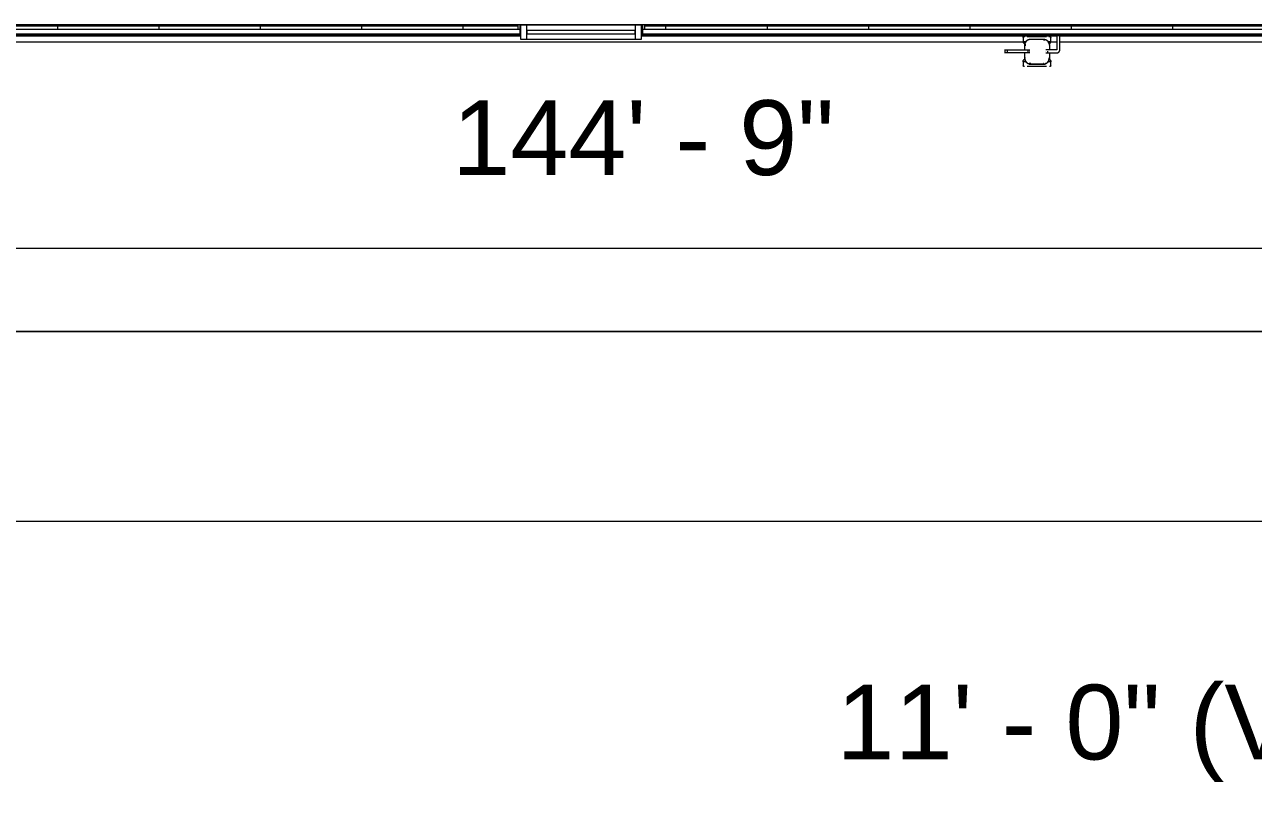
# Model space of a CAD drawing. Header units: inches. Extents: x 20008 to 27263, y -26025 to -19005.
# Drawn here: x 24917.5 to 25305.5, y -23043.9 to -22795.3 of the extents above; entities that cross this region are included whole.
import ezdxf

# ---------------------------------------------------------------- set-up
doc = ezdxf.new("R2010")
doc.units = ezdxf.units.IN
doc.header["$MEASUREMENT"] = 0
for name, color, linetype, lineweight in [('A-ANNO-DIMS', 211, 'Continuous', 9), ('A-ANNO-DIMS-256', 211, 'Continuous', 9), ('A-GLAZ-CURT', 52, 'Continuous', 9), ('A-GLAZ-CWMG', 51, 'Continuous', 9), ('A-WALL', 113, 'Continuous', 9), ('A-WALL-PATT', 111, 'Continuous', 25), ('C-TOPO', 7, 'Continuous', 9), ('Conc', 7, 'Continuous', 13), ('L-SITE-WALL', 31, 'Continuous', 9), ('P-SANR-FIXT', 6, 'Continuous', 9), ('S-BEAM', 12, 'Continuous', 9)]:
    doc.layers.add(name, color=color, linetype=linetype, lineweight=lineweight)
doc.styles.add('Arial_2', font='arial.ttf', dxfattribs={"height": 23.60479})
doc.dimstyles.new('Linear_-_3_32__Arial', dxfattribs={"dimscale": 12, "dimtxt": 24, "dimasz": 2.666667, "dimexe": 2, "dimexo": 1.333333, "dimgap": 1.333333, "dimtad": 1, "dimdec": 4, "dimrnd": 0.0625, "dimzin": 1, "dimdsep": 46, "dimlunit": 4, "dimtxsty": 'Arial_2', "dimblk1": 'OBLIQUE', "dimblk2": 'OBLIQUE', "dimsah": 1, "dimcen": 0.09, "dimdle": 2, "dimazin": 0, "dimtfac": 1, "dimtdec": 4, "dimtix": 1, "dimtmove": 1, "dimatfit": 3, "dimfxl": 1, "dimtvp": 1, "dimtfill": 1, "dimfrac": 2, "dimtolj": 1, "dimtzin": 0, "dimarcsym": 2})
doc.dimstyles.new('Linear_-_3_32__Arial_1', dxfattribs={"dimscale": 12, "dimtxt": 24, "dimasz": 2.666667, "dimexe": 2, "dimexo": 1.333333, "dimgap": 1.333333, "dimtad": 1, "dimdec": 4, "dimrnd": 0.0625, "dimzin": 1, "dimdsep": 46, "dimlunit": 4, "dimtxsty": 'Arial_2', "dimblk1": 'OBLIQUE', "dimblk2": 'OBLIQUE', "dimsah": 1, "dimcen": 0.09, "dimdle": 2, "dimazin": 0, "dimtfac": 1, "dimtdec": 4, "dimtix": 1, "dimtmove": 0, "dimatfit": 3, "dimfxl": 1, "dimtvp": 1, "dimtfill": 1, "dimfrac": 2, "dimtolj": 1, "dimtzin": 0, "dimarcsym": 2})
pattern_1 = [(0, (0, 0), (0, 32), []), (90, (0, 0), (-32, 2e-15), [])]

# ---------------------------------------------------------------- blocks, each defined once
blk = doc.blocks.new('Struct_Xcel_Sports Complex_rvt-1-Site Plan - Phase 1')
at = {"layer": 'L-SITE-WALL', "color": 7}
for p, q in [((25074.08, -22798.8), (24243.77, -22798.8)), ((25243.42, -22798.8), (25112.27, -22798.8)), ((25797.83, -22798.8), (25244.37, -22798.8))]:
    blk.add_line(p, q, dxfattribs=at)
blk = doc.blocks.new('Rectangular Mullion - Exterior 2_ x 4_5_-1142359-Site Plan - Phase 1')
at = {"layer": 'A-GLAZ-CWMG', "lineweight": 13}
for p, q in [((-2, 1.5), (0, 1.5)), ((-2, -3), (-2, 1.5)), ((0, 1.5), (0, -3)), ((0, -3), (-2, -3))]:
    blk.add_line(p, q, dxfattribs=at)
blk = doc.blocks.new('Rectangular Mullion - Exterior 2_ x 4_5_-1142353-Site Plan - Phase 1')
at = {"layer": 'A-GLAZ-CWMG', "lineweight": 13}
for p, q in [((0, 1.5), (-2, 1.5)), ((-2, 1.5), (-2, -3)), ((0, -3), (0, 1.5)), ((-2, -3), (0, -3))]:
    blk.add_line(p, q, dxfattribs=at)
blk = doc.blocks.new('Girt_C - 8_D-1405500-Site Plan - Phase 1')
at = {"layer": 'S-BEAM'}
blk.add_line((24248.39, -22795.3), (25976.39, -22795.3), dxfattribs=at)
blk = doc.blocks.new('System Panel - INSULATED LOW-E GLAZING _SEE ELEVATIONS FOR U-FACTOR_ SHGC_ _ LT_-827454-Site Plan - Phase 1')
at = {"layer": 'A-GLAZ-CURT'}
for p, q in [((17.09375, 1.25), (-17.09375, 1.25)), ((-17.09375, 1.25), (-17.09375, 0.25)), ((-17.09375, 0.25), (-17.09375, 1.25)), ((17.09375, 1.25), (-17.09375, 1.25)), ((-17.09375, 0.25), (17.09375, 0.25)), ((-17.09375, 0.25), (17.09375, 0.25)), ((17.09375, 0.25), (17.09375, 1.25)), ((17.09375, 1.25), (17.09375, 0.25))]:
    blk.add_line(p, q, dxfattribs=at)
blk = doc.blocks.new('Rectangular Mullion - Exterior 2_ x 4_5_-1060760-Site Plan - Phase 1')
at = {"layer": 'A-GLAZ-CWMG'}
for p, q in [((25834.02, -22795.43), (25799.83, -22795.43)), ((25834.02, -22799.93), (25799.83, -22799.93))]:
    blk.add_line(p, q, dxfattribs=at)
blk = doc.blocks.new('gas_meter-250_cfh_2214 - gas_meter-250_cfh_2214-1353211-Site Plan - Phase 1')
at = {"layer": 'P-SANR-FIXT'}
for p, q in [((-4.4, 4.34), (-4.4, 3.16)), ((-3.79, 4.61), (-4.13, 4.61)), ((3.06, 4.61), (-3.06, 4.61)), ((4.13, 4.61), (3.79, 4.61)), ((4.4, 3.16), (4.4, 4.34)), ((6.26, 5.12), (6.26, 0.61)), ((7.26, 0.61), (7.26, 5.12)), ((-2.99, 0.37), (-9.24, 0.37)), ((-4.4, 3.16), (-4.06, 3.16)), ((-4.06, 3.16), (-3.31, 3.16)), ((-3.96, 1.77), (-3.96, 0.36)), ((-3.96, 1.77), (-3.96, 0.36)), ((-3.75, 2.97), (-3.75, 2.59)), ((-3.75, 2.18), (-3.75, 1.77)), ((-3.68, 2.18), (-3.75, 2.18)), ((2.04, 3.77), (-1.96, 3.77)), ((2.04, 3.77), (-1.96, 3.77)), ((3.33, 3.16), (4.06, 3.16)), ((6.15, 0.5), (3.51, 0.5)), ((3.75, 2.62), (3.75, 2.97)), ((4.04, 0.48), (4.04, 1.77)), ((4.04, 0.48), (4.04, 1.77)), ((4.06, 3.16), (4.4, 3.16)), ((-9.94, 0), (-10.24, 0)), ((-9.24, 0), (-9.47, 0)), ((-9.24, -0.38), (-2.99, -0.38)), ((-4.4, -3.34), (-4.4, -4.57)), ((-4.06, -3.34), (-4.4, -3.34)), ((-3.31, -3.34), (-4.06, -3.34)), ((-3.96, -0.36), (-3.96, -1.98)), ((-3.96, -0.36), (-3.96, -1.98)), ((-3.75, -1.98), (-3.75, -2.1)), ((-3.75, -2.66), (-3.75, -3.07)), ((-3.75, -3.07), (-3.62, -3.07)), ((-3.62, -3.07), (-3.75, -3.07)), ((-2.65, 0), (-2.99, 0)), ((-2.47, -3.75), (-1.97, -3.75)), ((-2.24, 0), (-2.4, 0)), ((2.04, -3.75), (2.22, -3.75)), ((2.76, 0), (2.84, 0)), ((3.25, 0), (3.51, 0)), ((4.06, -3.34), (3.37, -3.34)), ((3.51, -0.5), (6.15, -0.5)), ((3.62, -3.07), (3.75, -3.07)), ((3.75, -3.07), (3.62, -3.07)), ((3.75, -2.59), (3.75, -2.44)), ((3.75, -3.07), (3.75, -2.85)), ((4.04, -1.98), (4.04, -0.47)), ((4.04, -1.98), (4.04, -0.47)), ((4.4, -3.34), (4.06, -3.34)), ((4.4, -4.57), (4.4, -3.34)), ((-4.28, -4.69), (-3.94, -4.69)), ((-3.06, -4.69), (3.06, -4.69)), ((-1.97, -3.98), (-2.49, -3.98)), ((-2.49, -3.98), (-1.97, -3.98)), ((2.03, -3.98), (-1.97, -3.98)), ((-1.96, -3.98), (2.04, -3.98)), ((-1.96, -3.98), (2.04, -3.98)), ((2.03, -3.98), (2.55, -3.98)), ((2.55, -3.98), (2.03, -3.98)), ((3.94, -4.69), (4.28, -4.69))]:
    blk.add_line(p, q, dxfattribs=at)
at = {"layer": 'P-SANR-FIXT', "flags": 128}
for points in [[(-4.4, 4.34), (-4.4, 4.35), (-4.4, 4.36), (-4.4, 4.37), (-4.4, 4.38), (-4.4, 4.39), (-4.39, 4.4), (-4.39, 4.41), (-4.39, 4.42), (-4.38, 4.43), (-4.38, 4.44), (-4.38, 4.45), (-4.37, 4.46), (-4.37, 4.47), (-4.36, 4.48), (-4.35, 4.49), (-4.35, 4.5), (-4.34, 4.51), (-4.33, 4.52), (-4.33, 4.52), (-4.32, 4.53), (-4.31, 4.54), (-4.3, 4.55), (-4.29, 4.55), (-4.29, 4.56), (-4.28, 4.57), (-4.27, 4.57), (-4.26, 4.58), (-4.25, 4.58), (-4.24, 4.59), (-4.23, 4.59), (-4.22, 4.59), (-4.21, 4.6), (-4.2, 4.6), (-4.19, 4.6), (-4.18, 4.6), (-4.17, 4.61), (-4.15, 4.61), (-4.14, 4.61), (-4.13, 4.61), (-4.13, 4.61)], [(4.13, 4.61), (4.14, 4.61), (4.15, 4.61), (4.16, 4.61), (4.17, 4.6), (4.18, 4.6), (4.19, 4.6), (4.21, 4.6), (4.22, 4.59), (4.23, 4.59), (4.24, 4.59), (4.25, 4.58), (4.26, 4.58), (4.27, 4.57), (4.27, 4.57), (4.28, 4.56), (4.29, 4.55), (4.3, 4.55), (4.31, 4.54), (4.32, 4.53), (4.33, 4.53), (4.33, 4.52), (4.34, 4.51), (4.35, 4.5), (4.35, 4.49), (4.36, 4.48), (4.36, 4.47), (4.37, 4.46), (4.37, 4.46), (4.38, 4.45), (4.38, 4.44), (4.39, 4.43), (4.39, 4.41), (4.39, 4.4), (4.4, 4.39), (4.4, 4.38), (4.4, 4.37), (4.4, 4.36), (4.4, 4.35), (4.4, 4.34), (4.4, 4.34)], [(-9.24, 0.37), (-9.28, 0.37), (-9.32, 0.37), (-9.36, 0.37), (-9.4, 0.37), (-9.43, 0.37), (-9.47, 0.37), (-9.51, 0.37), (-9.55, 0.37), (-9.59, 0.37), (-9.63, 0.37), (-9.66, 0.37), (-9.7, 0.37), (-9.73, 0.37), (-9.77, 0.37), (-9.8, 0.37), (-9.83, 0.37), (-9.86, 0.37), (-9.9, 0.37), (-9.92, 0.37), (-9.95, 0.37), (-9.98, 0.37), (-10.01, 0.37), (-10.03, 0.37), (-10.06, 0.37), (-10.08, 0.37), (-10.1, 0.37), (-10.12, 0.37), (-10.14, 0.37), (-10.15, 0.37), (-10.17, 0.37), (-10.18, 0.37), (-10.19, 0.37), (-10.2, 0.37), (-10.21, 0.37), (-10.22, 0.37), (-10.23, 0.37), (-10.23, 0.37), (-10.23, 0.37), (-10.24, 0.37)], [(-3.78, 2.33), (-3.82, 2.35), (-3.87, 2.38), (-3.91, 2.42), (-3.95, 2.45), (-4, 2.49), (-4.04, 2.52), (-4.07, 2.56), (-4.11, 2.6), (-4.15, 2.65), (-4.18, 2.69), (-4.21, 2.73), (-4.24, 2.78), (-4.27, 2.83), (-4.29, 2.87), (-4.32, 2.92), (-4.34, 2.97), (-4.36, 3.02), (-4.38, 3.08), (-4.39, 3.13), (-4.4, 3.16)], [(-1.96, 3.77), (-2.04, 3.77), (-2.12, 3.76), (-2.19, 3.76), (-2.27, 3.74), (-2.35, 3.73), (-2.43, 3.71), (-2.51, 3.69), (-2.58, 3.67), (-2.66, 3.64), (-2.73, 3.61), (-2.81, 3.58), (-2.88, 3.54), (-2.95, 3.51), (-3.02, 3.46), (-3.08, 3.42), (-3.15, 3.37), (-3.21, 3.33), (-3.27, 3.27), (-3.33, 3.22), (-3.39, 3.16), (-3.44, 3.11), (-3.5, 3.04), (-3.55, 2.98), (-3.59, 2.92), (-3.64, 2.85), (-3.68, 2.78), (-3.72, 2.71), (-3.76, 2.64), (-3.79, 2.57), (-3.82, 2.5), (-3.85, 2.42), (-3.87, 2.34), (-3.89, 2.27), (-3.91, 2.19), (-3.93, 2.11), (-3.94, 2.03), (-3.95, 1.95), (-3.95, 1.87), (-3.96, 1.79), (-3.96, 1.77)], [(-2.24, 0.37), (-2.24, 0.37), (-2.24, 0.37), (-2.24, 0.37), (-2.25, 0.37), (-2.25, 0.37), (-2.26, 0.37), (-2.27, 0.37), (-2.27, 0.37), (-2.28, 0.37), (-2.3, 0.37), (-2.31, 0.37), (-2.32, 0.37), (-2.34, 0.37), (-2.35, 0.37), (-2.37, 0.37), (-2.38, 0.37), (-2.4, 0.37), (-2.42, 0.37), (-2.44, 0.37), (-2.46, 0.37), (-2.49, 0.37), (-2.51, 0.37), (-2.53, 0.37), (-2.56, 0.37), (-2.58, 0.37), (-2.61, 0.37), (-2.63, 0.37), (-2.66, 0.37), (-2.69, 0.37), (-2.71, 0.37), (-2.74, 0.37), (-2.77, 0.37), (-2.8, 0.37), (-2.83, 0.37), (-2.86, 0.37), (-2.89, 0.37), (-2.92, 0.37), (-2.95, 0.37), (-2.98, 0.37), (-2.99, 0.37)], [(4.04, 1.77), (4.04, 1.85), (4.04, 1.93), (4.03, 2.01), (4.02, 2.09), (4, 2.17), (3.99, 2.25), (3.97, 2.32), (3.94, 2.4), (3.92, 2.48), (3.89, 2.55), (3.85, 2.62), (3.82, 2.69), (3.78, 2.76), (3.74, 2.83), (3.7, 2.9), (3.65, 2.96), (3.6, 3.03), (3.55, 3.09), (3.49, 3.15), (3.44, 3.21), (3.38, 3.26), (3.32, 3.31), (3.26, 3.36), (3.19, 3.41), (3.13, 3.45), (3.06, 3.5), (2.99, 3.53), (2.92, 3.57), (2.84, 3.6), (2.77, 3.63), (2.69, 3.66), (2.62, 3.69), (2.54, 3.71), (2.46, 3.73), (2.38, 3.74), (2.31, 3.75), (2.23, 3.76), (2.15, 3.77), (2.07, 3.77), (2.04, 3.77)], [(3.51, 0.5), (3.48, 0.5), (3.45, 0.5), (3.42, 0.5), (3.39, 0.5), (3.37, 0.5), (3.34, 0.5), (3.31, 0.5), (3.28, 0.5), (3.25, 0.5), (3.22, 0.5), (3.19, 0.5), (3.17, 0.5), (3.14, 0.5), (3.12, 0.5), (3.09, 0.5), (3.07, 0.5), (3.04, 0.5), (3.02, 0.5), (3, 0.5), (2.98, 0.5), (2.96, 0.5), (2.94, 0.5), (2.92, 0.5), (2.9, 0.5), (2.88, 0.5), (2.87, 0.5), (2.85, 0.5), (2.84, 0.5), (2.83, 0.5), (2.82, 0.5), (2.8, 0.5), (2.8, 0.5), (2.79, 0.5), (2.78, 0.5), (2.77, 0.5), (2.77, 0.5), (2.77, 0.5), (2.77, 0.5), (2.76, 0.5)], [(4.4, 3.16), (4.39, 3.1), (4.37, 3.05), (4.35, 3), (4.33, 2.95), (4.31, 2.9), (4.28, 2.85), (4.26, 2.8), (4.23, 2.76), (4.2, 2.71), (4.16, 2.67), (4.13, 2.63), (4.09, 2.58), (4.06, 2.55), (4.02, 2.51), (3.98, 2.47), (3.94, 2.44), (3.89, 2.4)], [(6.26, 0.61), (6.26, 0.61), (6.26, 0.6), (6.26, 0.6), (6.26, 0.59), (6.26, 0.59), (6.26, 0.58), (6.26, 0.58), (6.26, 0.58), (6.26, 0.57), (6.26, 0.57), (6.25, 0.56), (6.25, 0.56), (6.25, 0.56), (6.25, 0.55), (6.24, 0.55), (6.24, 0.54), (6.24, 0.54), (6.24, 0.54), (6.23, 0.53), (6.23, 0.53), (6.23, 0.53), (6.22, 0.53), (6.22, 0.52), (6.22, 0.52), (6.21, 0.52), (6.21, 0.52), (6.21, 0.51), (6.2, 0.51), (6.2, 0.51), (6.19, 0.51), (6.19, 0.51), (6.18, 0.5), (6.18, 0.5), (6.18, 0.5), (6.17, 0.5), (6.17, 0.5), (6.16, 0.5), (6.16, 0.5), (6.15, 0.5), (6.15, 0.5)], [(6.15, -0.5), (6.2, -0.5), (6.24, -0.5), (6.29, -0.49), (6.33, -0.49), (6.37, -0.48), (6.42, -0.47), (6.46, -0.46), (6.5, -0.44), (6.54, -0.43), (6.59, -0.41), (6.63, -0.39), (6.67, -0.37), (6.71, -0.35), (6.74, -0.33), (6.78, -0.31), (6.82, -0.28), (6.85, -0.25), (6.89, -0.22), (6.92, -0.19), (6.95, -0.16), (6.98, -0.13), (7.01, -0.1), (7.04, -0.06), (7.06, -0.03), (7.09, 0.01), (7.11, 0.05), (7.13, 0.09), (7.15, 0.13), (7.17, 0.17), (7.19, 0.21), (7.2, 0.25), (7.22, 0.29), (7.23, 0.34), (7.24, 0.38), (7.25, 0.42), (7.25, 0.47), (7.26, 0.51), (7.26, 0.55), (7.26, 0.6), (7.26, 0.61)], [(-10.24, -0.38), (-10.24, -0.38), (-10.23, -0.38), (-10.23, -0.38), (-10.22, -0.38), (-10.22, -0.38), (-10.21, -0.38), (-10.2, -0.38), (-10.19, -0.38), (-10.17, -0.38), (-10.16, -0.38), (-10.14, -0.38), (-10.12, -0.38), (-10.1, -0.38), (-10.08, -0.38), (-10.06, -0.38), (-10.04, -0.38), (-10.01, -0.38), (-9.99, -0.38), (-9.96, -0.38), (-9.93, -0.38), (-9.9, -0.38), (-9.87, -0.38), (-9.84, -0.38), (-9.81, -0.38), (-9.78, -0.38), (-9.74, -0.38), (-9.71, -0.38), (-9.67, -0.38), (-9.64, -0.38), (-9.6, -0.38), (-9.56, -0.38), (-9.52, -0.38), (-9.48, -0.38), (-9.45, -0.38), (-9.41, -0.38), (-9.37, -0.38), (-9.33, -0.38), (-9.29, -0.38), (-9.25, -0.38), (-9.24, -0.38)], [(-4.4, -3.34), (-4.4, -3.29), (-4.4, -3.25), (-4.39, -3.21), (-4.39, -3.16), (-4.38, -3.12), (-4.37, -3.08), (-4.36, -3.04), (-4.34, -2.99), (-4.33, -2.95), (-4.31, -2.91), (-4.29, -2.87), (-4.28, -2.83), (-4.25, -2.8), (-4.23, -2.76), (-4.21, -2.72), (-4.18, -2.69), (-4.15, -2.65), (-4.13, -2.62), (-4.1, -2.59), (-4.07, -2.56), (-4.03, -2.53), (-4, -2.5), (-3.97, -2.47), (-3.93, -2.44), (-3.89, -2.42), (-3.86, -2.4), (-3.82, -2.38), (-3.78, -2.36)], [(-3.96, -1.98), (-3.95, -2.06), (-3.95, -2.14), (-3.94, -2.22), (-3.93, -2.3), (-3.92, -2.38), (-3.9, -2.45), (-3.88, -2.53), (-3.85, -2.61), (-3.83, -2.68), (-3.8, -2.76), (-3.76, -2.83), (-3.73, -2.9), (-3.69, -2.97), (-3.65, -3.04), (-3.61, -3.11), (-3.56, -3.17), (-3.51, -3.24), (-3.46, -3.3), (-3.4, -3.36), (-3.35, -3.41), (-3.29, -3.47), (-3.23, -3.52), (-3.17, -3.57), (-3.1, -3.62), (-3.04, -3.66), (-2.97, -3.7), (-2.9, -3.74), (-2.83, -3.78), (-2.75, -3.81), (-2.68, -3.84), (-2.6, -3.87), (-2.53, -3.9), (-2.45, -3.92), (-2.37, -3.94), (-2.3, -3.95), (-2.22, -3.96), (-2.14, -3.97), (-2.06, -3.98), (-1.98, -3.98), (-1.96, -3.98)], [(-2.99, -0.38), (-2.96, -0.38), (-2.93, -0.38), (-2.9, -0.38), (-2.87, -0.38), (-2.84, -0.38), (-2.81, -0.38), (-2.78, -0.38), (-2.75, -0.38), (-2.72, -0.38), (-2.69, -0.38), (-2.67, -0.38), (-2.64, -0.38), (-2.61, -0.38), (-2.59, -0.38), (-2.56, -0.38), (-2.54, -0.38), (-2.51, -0.38), (-2.49, -0.38), (-2.47, -0.38), (-2.45, -0.38), (-2.43, -0.38), (-2.41, -0.38), (-2.39, -0.38), (-2.37, -0.38), (-2.35, -0.38), (-2.34, -0.38), (-2.32, -0.38), (-2.31, -0.38), (-2.3, -0.38), (-2.29, -0.38), (-2.28, -0.38), (-2.27, -0.38), (-2.26, -0.38), (-2.25, -0.38), (-2.25, -0.38), (-2.24, -0.38), (-2.24, -0.38), (-2.24, -0.38), (-2.24, -0.38)], [(-2.49, -3.98), (-2.52, -3.96), (-2.55, -3.94), (-2.58, -3.91), (-2.6, -3.89), (-2.63, -3.86), (-2.66, -3.84), (-2.68, -3.81), (-2.7, -3.78)], [(2.04, -3.98), (2.12, -3.98), (2.2, -3.97), (2.28, -3.97), (2.36, -3.95), (2.44, -3.94), (2.52, -3.92), (2.6, -3.9), (2.67, -3.88), (2.75, -3.85), (2.82, -3.82), (2.9, -3.79), (2.97, -3.75), (3.04, -3.72), (3.11, -3.67), (3.17, -3.63), (3.24, -3.58), (3.3, -3.53), (3.36, -3.48), (3.42, -3.43), (3.48, -3.37), (3.53, -3.31), (3.59, -3.25), (3.64, -3.19), (3.68, -3.13), (3.73, -3.06), (3.77, -2.99), (3.81, -2.92), (3.84, -2.85), (3.88, -2.78), (3.91, -2.7), (3.94, -2.63), (3.96, -2.55), (3.98, -2.48), (4, -2.4), (4.02, -2.32), (4.03, -2.24), (4.04, -2.16), (4.04, -2.08), (4.04, -2), (4.04, -1.98)], [(2.76, -3.78), (2.73, -3.81), (2.71, -3.84), (2.69, -3.86), (2.66, -3.89), (2.63, -3.91), (2.61, -3.94), (2.58, -3.96), (2.55, -3.98)], [(2.76, -0.5), (2.76, -0.5), (2.77, -0.5), (2.77, -0.5), (2.77, -0.5), (2.78, -0.5), (2.79, -0.5), (2.79, -0.5), (2.8, -0.5), (2.81, -0.5), (2.82, -0.5), (2.84, -0.5), (2.85, -0.5), (2.86, -0.5), (2.88, -0.5), (2.9, -0.5), (2.91, -0.5), (2.93, -0.5), (2.95, -0.5), (2.97, -0.5), (2.99, -0.5), (3.01, -0.5), (3.04, -0.5), (3.06, -0.5), (3.08, -0.5), (3.11, -0.5), (3.13, -0.5), (3.16, -0.5), (3.19, -0.5), (3.21, -0.5), (3.24, -0.5), (3.27, -0.5), (3.3, -0.5), (3.33, -0.5), (3.36, -0.5), (3.39, -0.5), (3.42, -0.5), (3.45, -0.5), (3.48, -0.5), (3.51, -0.5), (3.51, -0.5)], [(3.8, -2.37), (3.84, -2.39), (3.87, -2.41), (3.91, -2.43), (3.95, -2.46), (3.98, -2.48), (4.02, -2.51), (4.05, -2.54), (4.08, -2.57), (4.11, -2.6), (4.14, -2.63), (4.17, -2.67), (4.19, -2.7), (4.22, -2.74), (4.24, -2.78), (4.26, -2.81), (4.28, -2.85), (4.3, -2.89), (4.32, -2.93), (4.34, -2.97), (4.35, -3.01), (4.36, -3.06), (4.37, -3.1), (4.38, -3.14), (4.39, -3.18), (4.4, -3.23), (4.4, -3.27), (4.4, -3.32), (4.4, -3.34)], [(-4.28, -4.69), (-4.29, -4.69), (-4.29, -4.69), (-4.3, -4.69), (-4.3, -4.69), (-4.31, -4.69), (-4.31, -4.68), (-4.32, -4.68), (-4.32, -4.68), (-4.33, -4.68), (-4.33, -4.68), (-4.33, -4.68), (-4.34, -4.67), (-4.34, -4.67), (-4.35, -4.67), (-4.35, -4.67), (-4.35, -4.66), (-4.36, -4.66), (-4.36, -4.66), (-4.37, -4.66), (-4.37, -4.65), (-4.37, -4.65), (-4.37, -4.65), (-4.38, -4.64), (-4.38, -4.64), (-4.38, -4.63), (-4.39, -4.63), (-4.39, -4.63), (-4.39, -4.62), (-4.39, -4.62), (-4.39, -4.61), (-4.4, -4.61), (-4.4, -4.6), (-4.4, -4.6), (-4.4, -4.6), (-4.4, -4.59), (-4.4, -4.59), (-4.4, -4.58), (-4.4, -4.58), (-4.4, -4.57), (-4.4, -4.57)], [(4.4, -4.57), (4.4, -4.58), (4.4, -4.58), (4.4, -4.58), (4.4, -4.59), (4.4, -4.59), (4.4, -4.6), (4.4, -4.6), (4.4, -4.61), (4.39, -4.61), (4.39, -4.62), (4.39, -4.62), (4.39, -4.62), (4.39, -4.63), (4.38, -4.63), (4.38, -4.64), (4.38, -4.64), (4.38, -4.64), (4.37, -4.65), (4.37, -4.65), (4.37, -4.65), (4.36, -4.66), (4.36, -4.66), (4.36, -4.66), (4.35, -4.67), (4.35, -4.67), (4.34, -4.67), (4.34, -4.67), (4.34, -4.68), (4.33, -4.68), (4.33, -4.68), (4.32, -4.68), (4.32, -4.68), (4.31, -4.68), (4.31, -4.69), (4.3, -4.69), (4.3, -4.69), (4.29, -4.69), (4.29, -4.69), (4.29, -4.69), (4.28, -4.69)]]:
    blk.add_lwpolyline(points, dxfattribs=at)
at = {"layer": 'P-SANR-FIXT'}
for centre, radius, start, end in [((-1.96, 1.77), 2, 90, 180), ((-1.96, 1.77), 1.84, 165, 180), ((2.04, 1.77), 2, 360, 90), ((2.04, 1.77), 1.84, 75, 90), ((-1.96, -1.98), 2, 180, 270), ((-1.96, -1.98), 1.84, 255, 270), ((2.04, -1.98), 2, 270, 360), ((2.04, -1.98), 1.84, 345, 0)]:
    blk.add_arc(centre, radius, start, end, dxfattribs=at)
blk = doc.blocks.new('DIMBLOCK3-Site Plan - Phase 1')
at = {"layer": 'A-ANNO-DIMS-256', "transparency": 16777216}
for p, q in [((26050.52, -23224.07), (26050.52, -23160.65)), ((26182.52, -23260.07), (26182.52, -23160.65)), ((26050.52, -23184.65), (26206.52, -23184.65)), ((26050.52, -23184.65), (26050.52, -23224.07)), ((26182.52, -23184.65), (26182.52, -23260.07))]:
    blk.add_line(p, q, dxfattribs=at)
at = {"layer": 'A-ANNO-DIMS-256', "lineweight": 50, "transparency": 16777216}
for p, q in [((26050.52, -23184.65), (26066.52, -23168.65)), ((26182.52, -23184.65), (26198.52, -23168.65)), ((26050.52, -23184.65), (26034.52, -23200.65)), ((26182.52, -23184.65), (26166.52, -23200.65))]:
    blk.add_line(p, q, dxfattribs=at)
at = {"layer": 'A-ANNO-DIMS-256', "transparency": 16777216}
blk.add_ellipse((25697.79, -23184.65), major_axis=(418.72, 0), ratio=0.403456, start_param=0, end_param=1.570796, dxfattribs=at)
at = {"layer": 'A-ANNO-DIMS-256', "color": 0, "transparency": 16777216, "insert": (25173.85, -23003.55), "char_height": 23.6048, "width": 628.7262, "attachment_point": 1, "line_spacing_factor": 0.938532, "style": 'Arial_2', "bg_fill": 3, "box_fill_scale": 1.25, "bg_fill_color": 0, "bg_fill_transparency": 0}
blk.add_mtext('11\' - 0" (VAN ACCESSIBLE STALL)', dxfattribs=at)
blk = doc.blocks.new('_Oblique')
at = {"color": 0, "linetype": 'ByBlock', "lineweight": -2}
blk.add_line((-0.5, -0.5), (0.5, 0.5), dxfattribs=at)
blk = doc.blocks.new('DIMBLOCK76-Site Plan - Phase 1')
at = {"layer": 'A-ANNO-DIMS-256', "transparency": 16777216}
for p, q in [((25981.02, -22820.43), (25981.02, -22889.77)), ((25981.02, -22865.77), (25981.02, -22820.43)), ((24244.02, -22859.15), (24244.02, -22889.77)), ((24244.02, -22865.77), (24244.02, -22859.15)), ((24244.02, -22865.77), (25981.02, -22865.77))]:
    blk.add_line(p, q, dxfattribs=at)
at = {"layer": 'A-ANNO-DIMS-256', "lineweight": 50, "transparency": 16777216}
for p, q in [((24244.02, -22865.77), (24260.02, -22849.77)), ((25981.02, -22865.77), (25997.02, -22849.77)), ((24244.02, -22865.77), (24228.02, -22881.77)), ((25981.02, -22865.77), (25965.02, -22881.77))]:
    blk.add_line(p, q, dxfattribs=at)
at = {"layer": 'A-ANNO-DIMS-256', "color": 0, "transparency": 16777216, "insert": (25052.52, -22819.15), "char_height": 23.605, "width": 144, "attachment_point": 1, "line_spacing_factor": 0.938532, "style": 'Arial_2', "bg_fill": 3, "box_fill_scale": 1.25, "bg_fill_color": 0, "bg_fill_transparency": 0}
blk.add_mtext('144\' - 9"', dxfattribs=at)

msp = doc.modelspace()

# ---------------------------------------------------------------- hatches: boundary and pattern name
at = {"layer": 'A-WALL-PATT', "lineweight": 9}
h = msp.add_hatch(dxfattribs=at)
h.set_pattern_fill('FP_12', color=256, style=0, pattern_type=2)
h.set_pattern_definition(pattern_1)
h.paths.add_polyline_path([(24244.765225, -22796.80281), (25073.327725, -22796.80281), (25073.327725, -22795.80281), (24244.765225, -22795.80281)], flags=0)
h = msp.add_hatch(dxfattribs=at)
h.set_pattern_fill('FP_12', color=256, style=0, pattern_type=2)
h.set_pattern_definition(pattern_1)
h.paths.add_polyline_path([(25237.763749, -22796.80281), (25335.994556, -22796.80281), (25335.994556, -22795.80281), (25113.265225, -22795.80281), (25113.265225, -22796.80281), (25211.041082, -22796.80281)], flags=0)

# ---------------------------------------------------------------- linework, layer by layer
at = {"layer": 'A-WALL'}
for p, q in [((25074.077725, -22796.80281), (24244.015225, -22796.80281)), ((25073.327725, -22795.80281), (24244.765225, -22795.80281)), ((25073.327725, -22796.80281), (25073.327725, -22795.27769)), ((25336.744556, -22796.80281), (25112.515225, -22796.80281)), ((25113.265225, -22795.27769), (25113.265225, -22796.80281)), ((25335.994556, -22795.80281), (25113.265225, -22795.80281)), ((25074.077725, -22798.30281), (24244.015225, -22798.30281)), ((25336.744556, -22798.30281), (25112.515225, -22798.30281))]:
    msp.add_line(p, q, dxfattribs=at)
at = {"layer": 'A-WALL', "lineweight": 25}
for p, q in [((25074.077725, -22798.61531), (25074.077725, -22795.27769)), ((25112.515225, -22795.27769), (25112.515225, -22798.61531)), ((24244.015225, -22798.61531), (25074.077725, -22798.61531)), ((25112.515225, -22798.61531), (25336.744556, -22798.61531))]:
    msp.add_line(p, q, dxfattribs=at)
at = {"layer": 'C-TOPO'}
for p, q in [((24244.015137, -22892.066895), (25981.016602, -22892.066895)), ((25981.016602, -22892.066895), (24244.015137, -22892.066895)), ((26219.493844, -22952.066895), (23703.903809, -22952.066895)), ((26219.493844, -22952.066895), (23703.903809, -22952.066895))]:
    msp.add_line(p, q, dxfattribs=at)
at = {"layer": 'Conc'}
for p, q in [((24244.015225, -22892.067479), (25981.015225, -22892.067479)), ((26158.893444, -22952.067479), (23703.903088, -22952.067479))]:
    msp.add_line(p, q, dxfattribs=at)
at = {"layer": 'L-SITE-WALL'}
for p, q in [((25232.823805, -22800.80281), (22652.387245, -22800.80281)), ((24243.765225, -22798.80281), (25074.077725, -22798.80281)), ((25112.265225, -22798.80281), (25243.421319, -22798.80281)), ((25233.518422, -22800.80281), (25233.163134, -22800.80281)), ((25241.117316, -22800.80281), (25240.770879, -22800.80281)), ((25243.437047, -22800.80281), (25241.456646, -22800.80281)), ((25244.366543, -22798.80281), (25797.827725, -22798.80281)), ((26286.890225, -22800.80281), (25244.387245, -22800.80281))]:
    msp.add_line(p, q, dxfattribs=at)

# ---------------------------------------------------------------- block references
at = {"lineweight": 5}
msp.add_blockref('Struct_Xcel_Sports Complex_rvt-1-Site Plan - Phase 1', (0, 0), dxfattribs=at)
at = {"layer": 'A-GLAZ-CURT'}
msp.add_blockref('System Panel - INSULATED LOW-E GLAZING _SEE ELEVATIONS FOR U-FACTOR_ SHGC_ _ LT_-827454-Site Plan - Phase 1', (25093.171475, -22798.42781), dxfattribs=at)
at = {"layer": 'A-GLAZ-CWMG', "rotation": 180}
msp.add_blockref('Rectangular Mullion - Exterior 2_ x 4_5_-1142353-Site Plan - Phase 1', (25074.077725, -22798.42781), dxfattribs=at)
at = {"layer": 'A-GLAZ-CWMG'}
msp.add_blockref('Rectangular Mullion - Exterior 2_ x 4_5_-1060760-Site Plan - Phase 1', (-723.75, 0), dxfattribs=at)
at = {"layer": 'A-GLAZ-CWMG', "extrusion": (0, 0, -1), "rotation": 180}
msp.add_blockref('Rectangular Mullion - Exterior 2_ x 4_5_-1142359-Site Plan - Phase 1', (-25112.265225, -22798.42781), dxfattribs=at)
at = {"layer": 'P-SANR-FIXT'}
msp.add_blockref('gas_meter-250_cfh_2214 - gas_meter-250_cfh_2214-1353211-Site Plan - Phase 1', (25237.140225, -22803.74031), dxfattribs=at)
at = {"layer": 'S-BEAM'}
msp.add_blockref('Girt_C - 8_D-1405500-Site Plan - Phase 1', (0, 0), dxfattribs=at)

# ---------------------------------------------------------------- dimensions: what is measured, and where the dimension line sits
at = {"layer": 'A-ANNO-DIMS'}
dim = msp.add_linear_dim(base=(26182.515225, -23184.647581), p1=(26050.515225, -23240.067479), p2=(26182.515225, -23276.067479), dimstyle='Linear_-_3_32__Arial', override={"dimpost": '<>(VAN ACCESSIBLE STALL)', "dimfxl": 136.821051}, dxfattribs=at)
dim.commit()
dim.dimension.update_dxf_attribs({"geometry": 'DIMBLOCK3-Site Plan - Phase 1', "text_midpoint": (25488.214895, -23019.288545), "dimtype": 160})

# ---------------------------------------------------------------- next in the draw order: dimensions: what is measured, and where the dimension line sits
dim = msp.add_linear_dim(base=(25981.015225, -22865.774736), p1=(24244.015225, -22843.147319), p2=(25981.015225, -22804.42781), dimstyle='Linear_-_3_32__Arial_1', override={"dimpost": '<>', "dimfxl": 1737.431495}, dxfattribs=at)
dim.commit()
dim.dimension.update_dxf_attribs({"geometry": 'DIMBLOCK76-Site Plan - Phase 1', "text_midpoint": (25112.515225, -22837.722768)})

doc.saveas('drawing.dxf')
